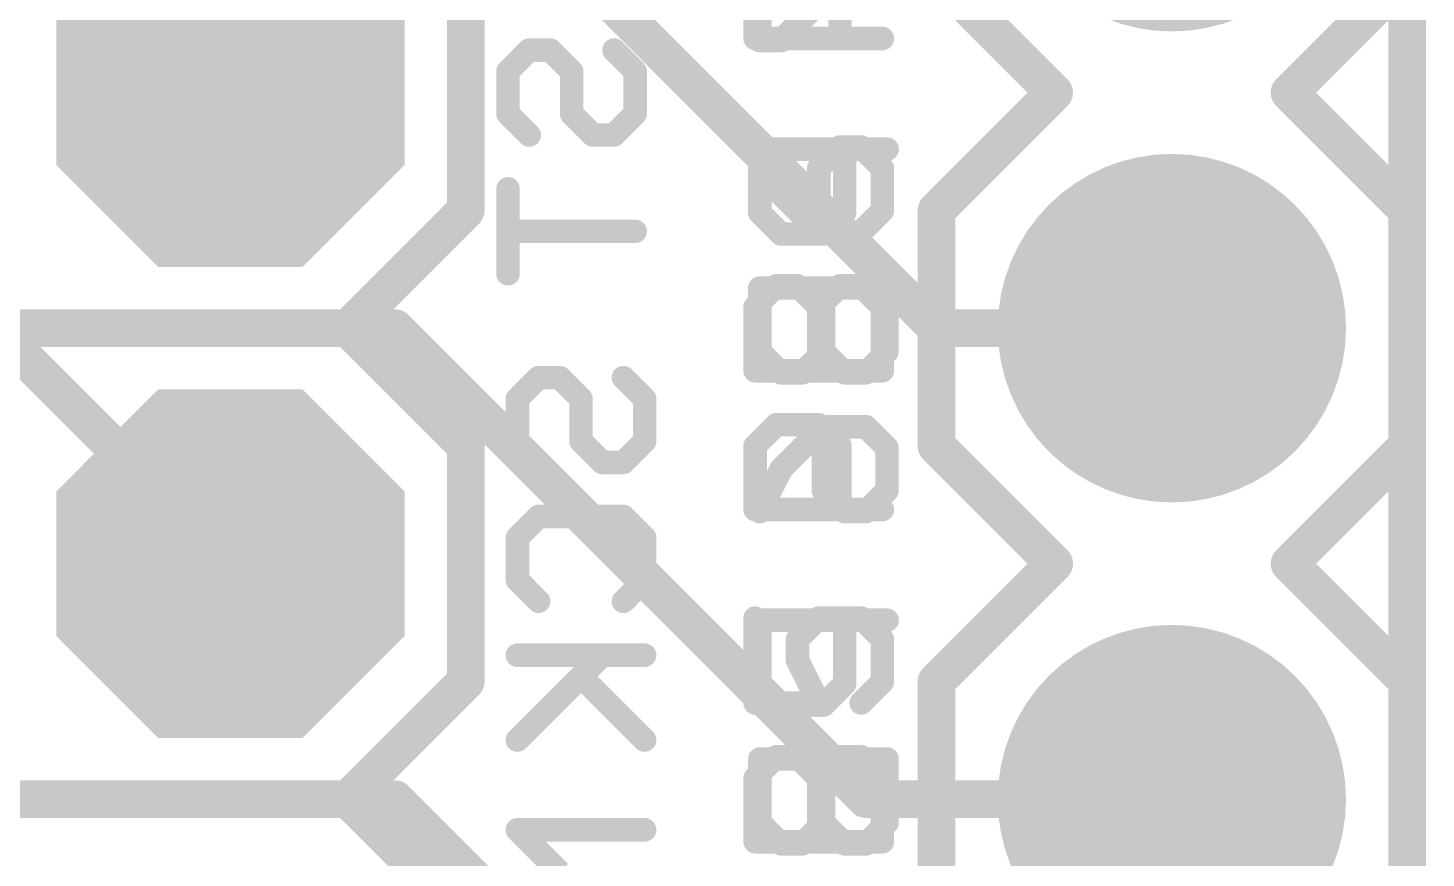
# Model space of a CAD drawing. Extents: x -0.9 to 39.5, y -0.1 to 25.5.
# Drawn here: x 31.93 to 39.47, y 11.11 to 15.59 of the extents above; entities that cross this region are included whole.
import ezdxf

# ---------------------------------------------------------------- set-up
doc = ezdxf.new("R2010")
doc.units = 0
for name, color, linetype in [('1', 12, 'CONTINUOUS'), ('16', 132, 'CONTINUOUS'), ('17', 110, 'CONTINUOUS'), ('20', 53, 'CONTINUOUS'), ('21', 41, 'CONTINUOUS'), ('22', 40, 'CONTINUOUS'), ('51', 53, 'CONTINUOUS')]:
    doc.layers.add(name, color=color, linetype=linetype)

# ---------------------------------------------------------------- blocks, each defined once
blk = doc.blocks.new('RECT')
blk.add_solid([(-0.5, -0.5), (0.5, -0.5), (-0.5, 0.5), (0.5, 0.5)])
blk = doc.blocks.new('OCTAGONP')
at = {"const_width": 0.5}
blk.add_lwpolyline([(-0.25, -0.1036), (-0.25, 0.1036), (-0.1036, 0.25), (0.1036, 0.25), (0.25, 0.1036), (0.25, -0.1036), (0.1036, -0.25), (-0.1036, -0.25), (-0.25, -0.1036), (-0.25, 0.1036)], dxfattribs=at)
blk = doc.blocks.new('ROUNDP')
at = {"const_width": 0.5}
blk.add_lwpolyline([(0, -0.25, 1), (0, 0.25, 1), (0, -0.25)], format="xyb", dxfattribs=at)

msp = doc.modelspace()

# ---------------------------------------------------------------- linework, layer by layer
at = {"layer": '1', "const_width": 0.2032}
for points in [[(39.37, 0), (39.37, 25.4)], [(27.94, 13.97), (33.909, 13.97)], [(33.909, 13.97), (34.0995, 13.7795)], [(34.0995, 13.7795), (36.449, 11.43)], [(33.909, 11.43), (29.972, 11.43)], [(33.909, 11.43), (36.449, 8.89)], [(36.449, 11.43), (38.1, 11.43)]]:
    msp.add_lwpolyline(points, dxfattribs=at)
at = {"layer": '1', "const_width": 0.1016}
for points in [[(33.9449, 14.0059, 1), (33.8731, 13.9341)], [(33.909, 13.9192, 1), (33.909, 14.0208)], [(34.1354, 13.8154, 1), (34.0636, 13.7436)], [(34.0636, 13.7436, 1), (34.1354, 13.8154)], [(33.9449, 11.4659, 1), (33.8731, 11.3941)], [(33.909, 11.3792, 1), (33.909, 11.4808)], [(36.449, 11.4808, 1), (36.449, 11.3792)], [(36.4131, 11.3941, 1), (36.4849, 11.4659)], [(38.1, 11.3792, 1), (38.1, 11.4808)]]:
    msp.add_lwpolyline(points, format="xyb", dxfattribs=at)
at = {"layer": '16', "const_width": 0.2032}
for points in [[(39.37, 25.4), (39.37, 0)], [(36.83, 13.97), (33.401, 17.399)], [(31.75, 16.51), (33.02, 15.24)], [(33.02, 12.7), (31.75, 13.97)], [(38.1, 13.97), (36.83, 13.97)], [(33.782, 11.43), (29.591, 11.43)], [(34.29, 10.922), (33.782, 11.43)]]:
    msp.add_lwpolyline(points, dxfattribs=at)
at = {"layer": '16', "const_width": 0.1016}
for points in [[(32.9841, 15.2041, 1), (33.0559, 15.2759)], [(36.83, 14.0208, 1), (36.83, 13.9192)], [(36.7941, 13.9341, 1), (36.8659, 14.0059)], [(38.1, 13.9192, 1), (38.1, 14.0208)], [(32.9841, 12.6641, 1), (33.0559, 12.7359)], [(33.8179, 11.4659, 1), (33.7461, 11.3941)], [(33.782, 11.3792, 1), (33.782, 11.4808)]]:
    msp.add_lwpolyline(points, format="xyb", dxfattribs=at)
at = {"layer": '20', "const_width": 0.2032}
msp.add_lwpolyline([(39.37, 0), (39.37, 25.4)], dxfattribs=at)
at = {"layer": '21'}
for points, const_width in [([(34.29, 14.605), (34.29, 15.875)], 0.2032), ([(35.8515, 15.5321), (35.8515, 15.8753)], 0.127), ([(36.3091, 15.8753), (36.3091, 15.5321)], 0.127), ([(36.5379, 15.5321), (35.8515, 15.5321)], 0.127), ([(35.8515, 14.9465), (35.9659, 14.7177)], 0.127), ([(36.3091, 14.9465), (36.1947, 14.8321)], 0.127), ([(36.4235, 14.9465), (36.3091, 14.9465)], 0.127), ([(36.5379, 14.8321), (36.4235, 14.9465)], 0.127), ([(36.1947, 14.8321), (36.1947, 14.4889)], 0.127), ([(36.5379, 14.6033), (36.5379, 14.8321)], 0.127), ([(35.9659, 14.7177), (36.1947, 14.4889)], 0.127), ([(33.655, 13.97), (34.29, 14.605)], 0.2032), ([(36.4235, 14.4889), (36.5379, 14.6033)], 0.127), ([(36.1947, 14.4889), (36.4235, 14.4889)], 0.127), ([(35.8515, 14.0837), (35.9659, 14.1981)], 0.127), ([(35.9659, 14.1981), (36.0803, 14.1981)], 0.127), ([(36.0803, 14.1981), (36.1947, 14.0837)], 0.127), ([(36.1947, 14.0837), (36.3091, 14.1981)], 0.127), ([(36.3091, 14.1981), (36.4235, 14.1981)], 0.127), ([(36.4235, 14.1981), (36.5379, 14.0837)], 0.127), ([(35.8515, 13.7405), (35.8515, 14.0837)], 0.127), ([(36.1947, 13.7405), (36.1947, 14.0837)], 0.127), ([(36.5379, 14.0837), (36.5379, 13.7405)], 0.127), ([(29.845, 13.97), (33.655, 13.97)], 0.2032), ([(34.29, 13.335), (33.655, 13.97)], 0.2032), ([(36.5379, 13.7405), (35.8515, 13.7405)], 0.127), ([(35.8515, 13.3353), (35.9659, 13.4497)], 0.127), ([(35.9659, 13.4497), (36.1947, 13.4497)], 0.127), ([(36.1947, 13.4497), (36.3091, 13.3353)], 0.127), ([(34.29, 12.065), (34.29, 13.335)], 0.2032), ([(35.8515, 12.9921), (35.8515, 13.3353)], 0.127), ([(36.3091, 13.3353), (36.3091, 12.9921)], 0.127), ([(36.5379, 12.9921), (35.8515, 12.9921)], 0.127), ([(35.8515, 12.4065), (35.8515, 11.9489)], 0.127), ([(36.0803, 12.2921), (36.1947, 12.4065)], 0.127), ([(36.1947, 12.4065), (36.4235, 12.4065)], 0.127), ([(36.4235, 12.4065), (36.5379, 12.2921)], 0.127), ([(36.0803, 12.1777), (36.0803, 12.2921)], 0.127), ([(36.5379, 12.2921), (36.5379, 12.0633)], 0.127), ([(36.1947, 11.9489), (36.0803, 12.1777)], 0.127), ([(33.655, 11.43), (34.29, 12.065)], 0.2032), ([(36.5379, 12.0633), (36.4235, 11.9489)], 0.127), ([(35.8515, 11.9489), (36.1947, 11.9489)], 0.127), ([(35.8515, 11.5437), (35.9659, 11.6581)], 0.127), ([(35.9659, 11.6581), (36.0803, 11.6581)], 0.127), ([(36.0803, 11.6581), (36.1947, 11.5437)], 0.127), ([(36.1947, 11.5437), (36.3091, 11.6581)], 0.127), ([(36.3091, 11.6581), (36.4235, 11.6581)], 0.127), ([(36.4235, 11.6581), (36.5379, 11.5437)], 0.127), ([(35.8515, 11.2005), (35.8515, 11.5437)], 0.127), ([(36.1947, 11.2005), (36.1947, 11.5437)], 0.127), ([(36.5379, 11.5437), (36.5379, 11.2005)], 0.127), ([(29.845, 11.43), (33.655, 11.43)], 0.2032), ([(34.29, 10.795), (33.655, 11.43)], 0.2032), ([(36.5379, 11.2005), (35.8515, 11.2005)], 0.127)]:
    msp.add_lwpolyline(points, dxfattribs=dict(at, const_width=const_width))
for points, const_width in [([(35.8515, 15.5639, 1), (35.8515, 15.5004)], 0.0635), ([(35.8198, 15.5321, 1), (35.8833, 15.5321)], 0.0635), ([(36.2774, 15.5321, 1), (36.3409, 15.5321)], 0.0635), ([(36.5379, 15.5004, 1), (36.5379, 15.5639)], 0.0635), ([(35.8799, 14.9607, 1), (35.8231, 14.9323)], 0.0635), ([(36.3091, 14.9783, 1), (36.3091, 14.9148)], 0.0635), ([(36.3316, 14.9241, 1), (36.2867, 14.969)], 0.0635), ([(36.446, 14.969, 1), (36.4011, 14.9241)], 0.0635), ([(36.4235, 14.9148, 1), (36.4235, 14.9783)], 0.0635), ([(36.2265, 14.8321, 1), (36.163, 14.8321)], 0.0635), ([(36.1723, 14.8546, 1), (36.2172, 14.8097)], 0.0635), ([(36.5697, 14.8321, 1), (36.5061, 14.8321)], 0.0635), ([(36.5154, 14.8097, 1), (36.5604, 14.8546)], 0.0635), ([(35.9884, 14.7402, 1), (35.9435, 14.6953)], 0.0635), ([(35.9375, 14.7035, 1), (35.9943, 14.7319)], 0.0635), ([(34.2392, 14.605, 1), (34.3408, 14.605)], 0.1016), ([(34.3259, 14.5691, 1), (34.2541, 14.6409)], 0.1016), ([(36.5061, 14.6033, 1), (36.5697, 14.6033)], 0.0635), ([(36.5604, 14.5809, 1), (36.5154, 14.6258)], 0.0635), ([(36.1947, 14.5207, 1), (36.1947, 14.4572)], 0.0635), ([(36.163, 14.4889, 1), (36.2265, 14.4889)], 0.0635), ([(36.1723, 14.4665, 1), (36.2172, 14.5114)], 0.0635), ([(36.4011, 14.5114, 1), (36.446, 14.4665)], 0.0635), ([(36.4235, 14.4572, 1), (36.4235, 14.5207)], 0.0635), ([(35.9659, 14.2299, 1), (35.9659, 14.1664)], 0.0635), ([(35.9884, 14.1757, 1), (35.9435, 14.2206)], 0.0635), ([(36.1028, 14.2206, 1), (36.0579, 14.1757)], 0.0635), ([(36.0803, 14.1664, 1), (36.0803, 14.2299)], 0.0635), ([(36.3091, 14.2299, 1), (36.3091, 14.1664)], 0.0635), ([(36.3316, 14.1757, 1), (36.2867, 14.2206)], 0.0635), ([(36.446, 14.2206, 1), (36.4011, 14.1757)], 0.0635), ([(36.4235, 14.1664, 1), (36.4235, 14.2299)], 0.0635), ([(35.8833, 14.0837, 1), (35.8198, 14.0837)], 0.0635), ([(35.8291, 14.1062, 1), (35.874, 14.0613)], 0.0635), ([(36.2265, 14.0837, 1), (36.163, 14.0837)], 0.0635), ([(36.1723, 14.1062, 1), (36.2172, 14.0613)], 0.0635), ([(36.1723, 14.0613, 1), (36.2172, 14.1062)], 0.0635), ([(36.5697, 14.0837, 1), (36.5061, 14.0837)], 0.0635), ([(36.5154, 14.0613, 1), (36.5604, 14.1062)], 0.0635), ([(33.6909, 14.0059, 1), (33.6191, 13.9341)], 0.1016), ([(33.6191, 14.0059, 1), (33.6909, 13.9341)], 0.1016), ([(33.655, 13.9192, 1), (33.655, 14.0208)], 0.1016), ([(35.8515, 13.7723, 1), (35.8515, 13.7088)], 0.0635), ([(35.8198, 13.7405, 1), (35.8833, 13.7405)], 0.0635), ([(36.163, 13.7405, 1), (36.2265, 13.7405)], 0.0635), ([(36.5061, 13.7405, 1), (36.5697, 13.7405)], 0.0635), ([(36.5379, 13.7088, 1), (36.5379, 13.7723)], 0.0635), ([(35.9659, 13.4814, 1), (35.9659, 13.4179)], 0.0635), ([(35.9884, 13.4272, 1), (35.9435, 13.4721)], 0.0635), ([(36.2172, 13.4721, 1), (36.1723, 13.4272)], 0.0635), ([(36.1947, 13.4179, 1), (36.1947, 13.4814)], 0.0635), ([(34.3408, 13.335, 1), (34.2392, 13.335)], 0.1016), ([(34.2541, 13.2991, 1), (34.3259, 13.3709)], 0.1016), ([(35.8833, 13.3353, 1), (35.8198, 13.3353)], 0.0635), ([(35.8291, 13.3577, 1), (35.874, 13.3128)], 0.0635), ([(36.3409, 13.3353, 1), (36.2774, 13.3353)], 0.0635), ([(36.2867, 13.3128, 1), (36.3316, 13.3577)], 0.0635), ([(35.8515, 13.0239, 1), (35.8515, 12.9604)], 0.0635), ([(36.5379, 12.9604, 1), (36.5379, 13.0239)], 0.0635), ([(35.8198, 12.9921, 1), (35.8833, 12.9921)], 0.0635), ([(36.2774, 12.9921, 1), (36.3409, 12.9921)], 0.0635), ([(35.8833, 12.4065, 1), (35.8198, 12.4065)], 0.0635), ([(36.1947, 12.4383, 1), (36.1947, 12.3748)], 0.0635), ([(36.2172, 12.3841, 1), (36.1723, 12.429)], 0.0635), ([(36.446, 12.429, 1), (36.4011, 12.3841)], 0.0635), ([(36.4235, 12.3748, 1), (36.4235, 12.4383)], 0.0635), ([(36.1121, 12.2921, 1), (36.0486, 12.2921)], 0.0635), ([(36.0579, 12.3146, 1), (36.1028, 12.2697)], 0.0635), ([(36.5697, 12.2921, 1), (36.5061, 12.2921)], 0.0635), ([(36.5154, 12.2697, 1), (36.5604, 12.3146)], 0.0635), ([(36.1087, 12.1919, 1), (36.0519, 12.1635)], 0.0635), ([(34.3259, 12.0291, 1), (34.2541, 12.1009)], 0.1016), ([(36.0486, 12.1777, 1), (36.1121, 12.1777)], 0.0635), ([(34.2392, 12.065, 1), (34.3408, 12.065)], 0.1016), ([(36.5061, 12.0633, 1), (36.5697, 12.0633)], 0.0635), ([(36.5604, 12.0409, 1), (36.5154, 12.0858)], 0.0635), ([(35.8515, 11.9807, 1), (35.8515, 11.9172)], 0.0635), ([(36.1663, 11.9347, 1), (36.2231, 11.9631)], 0.0635), ([(36.1947, 11.9172, 1), (36.1947, 11.9807)], 0.0635), ([(36.4011, 11.9714, 1), (36.446, 11.9265)], 0.0635), ([(35.8198, 11.9489, 1), (35.8833, 11.9489)], 0.0635), ([(35.9659, 11.6899, 1), (35.9659, 11.6264)], 0.0635), ([(35.9884, 11.6357, 1), (35.9435, 11.6806)], 0.0635), ([(36.1028, 11.6806, 1), (36.0579, 11.6357)], 0.0635), ([(36.0803, 11.6264, 1), (36.0803, 11.6899)], 0.0635), ([(36.3091, 11.6899, 1), (36.3091, 11.6264)], 0.0635), ([(36.3316, 11.6357, 1), (36.2867, 11.6806)], 0.0635), ([(36.446, 11.6806, 1), (36.4011, 11.6357)], 0.0635), ([(36.4235, 11.6264, 1), (36.4235, 11.6899)], 0.0635), ([(35.8833, 11.5437, 1), (35.8198, 11.5437)], 0.0635), ([(35.8291, 11.5662, 1), (35.874, 11.5213)], 0.0635), ([(36.2265, 11.5437, 1), (36.163, 11.5437)], 0.0635), ([(36.1723, 11.5662, 1), (36.2172, 11.5213)], 0.0635), ([(36.1723, 11.5213, 1), (36.2172, 11.5662)], 0.0635), ([(36.5697, 11.5437, 1), (36.5061, 11.5437)], 0.0635), ([(36.5154, 11.5213, 1), (36.5604, 11.5662)], 0.0635), ([(33.6909, 11.4659, 1), (33.6191, 11.3941)], 0.1016), ([(33.6191, 11.4659, 1), (33.6909, 11.3941)], 0.1016), ([(33.655, 11.3792, 1), (33.655, 11.4808)], 0.1016), ([(35.8515, 11.2323, 1), (35.8515, 11.1688)], 0.0635), ([(36.5379, 11.1688, 1), (36.5379, 11.2323)], 0.0635), ([(35.8198, 11.2005, 1), (35.8833, 11.2005)], 0.0635), ([(36.163, 11.2005, 1), (36.2265, 11.2005)], 0.0635), ([(36.5061, 11.2005, 1), (36.5697, 11.2005)], 0.0635)]:
    msp.add_lwpolyline(points, format="xyb", dxfattribs=dict(at, const_width=const_width))
at = {"layer": '22'}
for points, const_width in [([(35.8769, 15.9784), (35.8769, 15.5208)], 0.127), ([(35.9913, 15.5208), (36.4489, 15.9784)], 0.127), ([(36.83, 15.875), (37.465, 15.24)], 0.2032), ([(38.735, 15.24), (39.37, 15.875)], 0.2032), ([(35.8769, 15.5208), (35.9913, 15.5208)], 0.127), ([(34.518, 15.3551), (34.6324, 15.4695)], 0.127), ([(34.6324, 15.4695), (34.7468, 15.4695)], 0.127), ([(34.7468, 15.4695), (34.8612, 15.3551)], 0.127), ([(35.2044, 15.3551), (35.09, 15.4695)], 0.127), ([(34.518, 15.1263), (34.518, 15.3551)], 0.127), ([(34.8612, 15.3551), (34.8612, 15.1263)], 0.127), ([(35.2044, 15.1263), (35.2044, 15.3551)], 0.127), ([(37.465, 15.24), (36.83, 14.605)], 0.2032), ([(39.37, 14.605), (38.735, 15.24)], 0.2032), ([(34.6324, 15.0119), (34.518, 15.1263)], 0.127), ([(34.8612, 15.1263), (34.9756, 15.0119)], 0.127), ([(35.09, 15.0119), (35.2044, 15.1263)], 0.127), ([(34.9756, 15.0119), (35.09, 15.0119)], 0.127), ([(36.5633, 14.9352), (35.8769, 14.9352)], 0.127), ([(35.8769, 14.9352), (35.8769, 14.592)], 0.127), ([(36.3345, 14.592), (36.3345, 14.9352)], 0.127), ([(34.518, 14.7211), (34.518, 14.2635)], 0.127), ([(35.8769, 14.592), (35.9913, 14.4776)], 0.127), ([(36.2201, 14.4776), (36.3345, 14.592)], 0.127), ([(36.83, 14.605), (36.83, 13.335)], 0.2032), ([(39.37, 13.335), (39.37, 14.605)], 0.2032), ([(35.2044, 14.4923), (34.518, 14.4923)], 0.127), ([(35.9913, 14.4776), (36.2201, 14.4776)], 0.127), ([(36.5633, 14.1868), (35.8769, 14.1868)], 0.127), ([(35.8769, 14.1868), (35.8769, 13.8436)], 0.127), ([(36.2201, 14.1868), (36.2201, 13.8436)], 0.127), ([(36.5633, 13.8436), (36.5633, 14.1868)], 0.127), ([(35.8769, 13.8436), (35.9913, 13.7292)], 0.127), ([(36.1057, 13.7292), (36.2201, 13.8436)], 0.127), ([(36.2201, 13.8436), (36.3345, 13.7292)], 0.127), ([(36.4489, 13.7292), (36.5633, 13.8436)], 0.127), ([(34.5688, 13.5889), (34.6832, 13.7033)], 0.127), ([(34.6832, 13.7033), (34.7976, 13.7033)], 0.127), ([(34.7976, 13.7033), (34.912, 13.5889)], 0.127), ([(35.2552, 13.5889), (35.1408, 13.7033)], 0.127), ([(35.9913, 13.7292), (36.1057, 13.7292)], 0.127), ([(36.3345, 13.7292), (36.4489, 13.7292)], 0.127), ([(34.5688, 13.3601), (34.5688, 13.5889)], 0.127), ([(34.912, 13.5889), (34.912, 13.3601)], 0.127), ([(35.2552, 13.3601), (35.2552, 13.5889)], 0.127), ([(35.9913, 13.2096), (36.2201, 13.4384)], 0.127), ([(36.2201, 13.4384), (36.4489, 13.4384)], 0.127), ([(36.2201, 13.0952), (36.2201, 13.4384)], 0.127), ([(36.4489, 13.4384), (36.5633, 13.324)], 0.127), ([(37.465, 12.7), (36.83, 13.335)], 0.2032), ([(39.37, 13.335), (38.735, 12.7)], 0.2032), ([(34.6832, 13.2457), (34.5688, 13.3601)], 0.127), ([(34.912, 13.3601), (35.0264, 13.2457)], 0.127), ([(35.1408, 13.2457), (35.2552, 13.3601)], 0.127), ([(36.5633, 13.324), (36.5633, 13.0952)], 0.127), ([(35.0264, 13.2457), (35.1408, 13.2457)], 0.127), ([(35.8769, 12.9808), (35.9913, 13.2096)], 0.127), ([(36.3345, 12.9808), (36.2201, 13.0952)], 0.127), ([(36.5633, 13.0952), (36.4489, 12.9808)], 0.127), ([(34.5688, 12.8405), (34.6832, 12.9549)], 0.127), ([(34.6832, 12.9549), (35.1408, 12.9549)], 0.127), ([(35.1408, 12.9549), (35.2552, 12.8405)], 0.127), ([(36.4489, 12.9808), (36.3345, 12.9808)], 0.127), ([(34.5688, 12.6117), (34.5688, 12.8405)], 0.127), ([(35.2552, 12.8405), (35.2552, 12.6117)], 0.127), ([(37.465, 12.7), (36.83, 12.065)], 0.2032), ([(39.37, 12.065), (38.735, 12.7)], 0.2032), ([(34.6832, 12.4973), (34.5688, 12.6117)], 0.127), ([(35.2552, 12.6117), (35.1408, 12.4973)], 0.127), ([(36.5633, 12.3952), (35.8769, 12.3952)], 0.127), ([(35.8769, 12.3952), (35.8769, 12.052)], 0.127), ([(36.3345, 12.052), (36.3345, 12.3952)], 0.127), ([(34.5688, 12.2065), (35.2552, 12.2065)], 0.127), ([(35.0264, 12.2065), (34.5688, 11.7489)], 0.127), ([(34.912, 12.0921), (35.2552, 11.7489)], 0.127), ([(36.83, 12.065), (36.83, 10.795)], 0.2032), ([(39.37, 10.795), (39.37, 12.065)], 0.2032), ([(35.8769, 12.052), (35.9913, 11.9376)], 0.127), ([(36.2201, 11.9376), (36.3345, 12.052)], 0.127), ([(35.9913, 11.9376), (36.2201, 11.9376)], 0.127), ([(36.5633, 11.6468), (35.8769, 11.6468)], 0.127), ([(35.8769, 11.6468), (35.8769, 11.3036)], 0.127), ([(36.2201, 11.6468), (36.2201, 11.3036)], 0.127), ([(36.5633, 11.3036), (36.5633, 11.6468)], 0.127), ([(35.2552, 11.2649), (34.5688, 11.2649)], 0.127), ([(34.5688, 11.2649), (34.7976, 11.0361)], 0.127), ([(35.8769, 11.3036), (35.9913, 11.1892)], 0.127), ([(36.1057, 11.1892), (36.2201, 11.3036)], 0.127), ([(36.2201, 11.3036), (36.3345, 11.1892)], 0.127), ([(36.4489, 11.1892), (36.5633, 11.3036)], 0.127), ([(35.9913, 11.1892), (36.1057, 11.1892)], 0.127), ([(36.3345, 11.1892), (36.4489, 11.1892)], 0.127)]:
    msp.add_lwpolyline(points, dxfattribs=dict(at, const_width=const_width))
for points, const_width in [([(35.8769, 15.5525, 1), (35.8769, 15.489)], 0.0635), ([(35.8452, 15.5208, 1), (35.9087, 15.5208)], 0.0635), ([(35.9689, 15.5432, 1), (36.0138, 15.4983)], 0.0635), ([(35.9913, 15.489, 1), (35.9913, 15.5525)], 0.0635), ([(34.6324, 15.5012, 1), (34.6324, 15.4377)], 0.0635), ([(34.6549, 15.447, 1), (34.61, 15.4919)], 0.0635), ([(34.7693, 15.4919, 1), (34.7244, 15.447)], 0.0635), ([(34.7468, 15.4377, 1), (34.7468, 15.5012)], 0.0635), ([(35.1125, 15.4919, 1), (35.0676, 15.447)], 0.0635), ([(34.5498, 15.3551, 1), (34.4863, 15.3551)], 0.0635), ([(34.4956, 15.3775, 1), (34.5405, 15.3326)], 0.0635), ([(34.893, 15.3551, 1), (34.8295, 15.3551)], 0.0635), ([(34.8388, 15.3326, 1), (34.8837, 15.3775)], 0.0635), ([(35.2362, 15.3551, 1), (35.1726, 15.3551)], 0.0635), ([(35.1819, 15.3326, 1), (35.2269, 15.3775)], 0.0635), ([(37.5009, 15.2041, 1), (37.4291, 15.2759)], 0.1016), ([(37.4291, 15.2041, 1), (37.5009, 15.2759)], 0.1016), ([(38.7709, 15.2759, 1), (38.6991, 15.2041)], 0.1016), ([(38.6991, 15.2759, 1), (38.7709, 15.2041)], 0.1016), ([(34.5405, 15.1487, 1), (34.4956, 15.1038)], 0.0635), ([(34.8837, 15.1487, 1), (34.8388, 15.1038)], 0.0635), ([(35.2269, 15.1038, 1), (35.1819, 15.1487)], 0.0635), ([(34.4863, 15.1263, 1), (34.5498, 15.1263)], 0.0635), ([(34.8295, 15.1263, 1), (34.893, 15.1263)], 0.0635), ([(35.1726, 15.1263, 1), (35.2362, 15.1263)], 0.0635), ([(34.61, 14.9894, 1), (34.6549, 15.0343)], 0.0635), ([(34.9756, 15.0436, 1), (34.9756, 14.9801)], 0.0635), ([(34.9532, 14.9894, 1), (34.9981, 15.0343)], 0.0635), ([(35.0676, 15.0343, 1), (35.1125, 14.9894)], 0.0635), ([(35.09, 14.9801, 1), (35.09, 15.0436)], 0.0635), ([(35.8769, 14.967, 1), (35.8769, 14.9034)], 0.0635), ([(35.9087, 14.9352, 1), (35.8452, 14.9352)], 0.0635), ([(36.3663, 14.9352, 1), (36.3028, 14.9352)], 0.0635), ([(36.5633, 14.9034, 1), (36.5633, 14.967)], 0.0635), ([(34.5498, 14.7211, 1), (34.4863, 14.7211)], 0.0635), ([(35.8994, 14.6145, 1), (35.8545, 14.5696)], 0.0635), ([(36.357, 14.5696, 1), (36.3121, 14.6145)], 0.0635), ([(36.8808, 14.605, 1), (36.7792, 14.605)], 0.1016), ([(36.7941, 14.6409, 1), (36.8659, 14.5691)], 0.1016), ([(39.4208, 14.605, 1), (39.3192, 14.605)], 0.1016), ([(39.3341, 14.5691, 1), (39.4059, 14.6409)], 0.1016), ([(35.8452, 14.592, 1), (35.9087, 14.592)], 0.0635), ([(36.3028, 14.592, 1), (36.3663, 14.592)], 0.0635), ([(34.518, 14.524, 1), (34.518, 14.4605)], 0.0635), ([(35.2044, 14.4605, 1), (35.2044, 14.524)], 0.0635), ([(35.9913, 14.5094, 1), (35.9913, 14.4459)], 0.0635), ([(35.9689, 14.4552, 1), (36.0138, 14.5001)], 0.0635), ([(36.1977, 14.5001, 1), (36.2426, 14.4552)], 0.0635), ([(36.2201, 14.4459, 1), (36.2201, 14.5094)], 0.0635), ([(34.4863, 14.2635, 1), (34.5498, 14.2635)], 0.0635), ([(35.8769, 14.2185, 1), (35.8769, 14.155)], 0.0635), ([(35.9087, 14.1868, 1), (35.8452, 14.1868)], 0.0635), ([(36.2519, 14.1868, 1), (36.1884, 14.1868)], 0.0635), ([(36.5951, 14.1868, 1), (36.5316, 14.1868)], 0.0635), ([(36.5633, 14.155, 1), (36.5633, 14.2185)], 0.0635), ([(35.8994, 13.866, 1), (35.8545, 13.8211)], 0.0635), ([(36.2426, 13.866, 1), (36.1977, 13.8211)], 0.0635), ([(36.2426, 13.8211, 1), (36.1977, 13.866)], 0.0635), ([(36.5858, 13.8211, 1), (36.5408, 13.866)], 0.0635), ([(35.8452, 13.8436, 1), (35.9087, 13.8436)], 0.0635), ([(36.1884, 13.8436, 1), (36.2519, 13.8436)], 0.0635), ([(36.5316, 13.8436, 1), (36.5951, 13.8436)], 0.0635), ([(34.6832, 13.7351, 1), (34.6832, 13.6715)], 0.0635), ([(34.7057, 13.6808, 1), (34.6608, 13.7258)], 0.0635), ([(34.8201, 13.7258, 1), (34.7752, 13.6808)], 0.0635), ([(34.7976, 13.6715, 1), (34.7976, 13.7351)], 0.0635), ([(35.1633, 13.7258, 1), (35.1184, 13.6808)], 0.0635), ([(35.9913, 13.7609, 1), (35.9913, 13.6974)], 0.0635), ([(35.9689, 13.7067, 1), (36.0138, 13.7516)], 0.0635), ([(36.0833, 13.7516, 1), (36.1282, 13.7067)], 0.0635), ([(36.1057, 13.6974, 1), (36.1057, 13.7609)], 0.0635), ([(36.3345, 13.7609, 1), (36.3345, 13.6974)], 0.0635), ([(36.3121, 13.7067, 1), (36.357, 13.7516)], 0.0635), ([(36.4265, 13.7516, 1), (36.4714, 13.7067)], 0.0635), ([(36.4489, 13.6974, 1), (36.4489, 13.7609)], 0.0635), ([(34.6006, 13.5889, 1), (34.5371, 13.5889)], 0.0635), ([(34.5464, 13.6114, 1), (34.5913, 13.5665)], 0.0635), ([(34.9438, 13.5889, 1), (34.8803, 13.5889)], 0.0635), ([(34.8896, 13.5665, 1), (34.9345, 13.6114)], 0.0635), ([(35.287, 13.5889, 1), (35.2234, 13.5889)], 0.0635), ([(35.2327, 13.5665, 1), (35.2777, 13.6114)], 0.0635), ([(36.2201, 13.4701, 1), (36.2201, 13.4066)], 0.0635), ([(36.2519, 13.4384, 1), (36.1884, 13.4384)], 0.0635), ([(36.2426, 13.4159, 1), (36.1977, 13.4608)], 0.0635), ([(36.4714, 13.4608, 1), (36.4265, 13.4159)], 0.0635), ([(36.4489, 13.4066, 1), (36.4489, 13.4701)], 0.0635), ([(36.8659, 13.3709, 1), (36.7941, 13.2991)], 0.1016), ([(39.4059, 13.2991, 1), (39.3341, 13.3709)], 0.1016), ([(34.5371, 13.3601, 1), (34.6006, 13.3601)], 0.0635), ([(34.5913, 13.3826, 1), (34.5464, 13.3377)], 0.0635), ([(34.8803, 13.3601, 1), (34.9438, 13.3601)], 0.0635), ([(34.9345, 13.3826, 1), (34.8896, 13.3377)], 0.0635), ([(35.2234, 13.3601, 1), (35.287, 13.3601)], 0.0635), ([(35.2777, 13.3377, 1), (35.2327, 13.3826)], 0.0635), ([(36.5951, 13.324, 1), (36.5316, 13.324)], 0.0635), ([(36.5408, 13.3015, 1), (36.5858, 13.3464)], 0.0635), ([(36.7792, 13.335, 1), (36.8808, 13.335)], 0.1016), ([(39.3192, 13.335, 1), (39.4208, 13.335)], 0.1016), ([(34.6608, 13.2233, 1), (34.7057, 13.2682)], 0.0635), ([(35.0264, 13.2775, 1), (35.0264, 13.214)], 0.0635), ([(35.004, 13.2233, 1), (35.0489, 13.2682)], 0.0635), ([(35.1184, 13.2682, 1), (35.1633, 13.2233)], 0.0635), ([(35.1408, 13.214, 1), (35.1408, 13.2775)], 0.0635), ([(35.9689, 13.232, 1), (36.0138, 13.1871)], 0.0635), ([(36.0197, 13.1954, 1), (35.9629, 13.2238)], 0.0635), ([(36.1884, 13.0952, 1), (36.2519, 13.0952)], 0.0635), ([(36.2426, 13.1176, 1), (36.1977, 13.0727)], 0.0635), ([(36.5316, 13.0952, 1), (36.5951, 13.0952)], 0.0635), ([(36.5858, 13.0727, 1), (36.5408, 13.1176)], 0.0635), ([(34.6832, 12.9866, 1), (34.6832, 12.9231)], 0.0635), ([(34.7057, 12.9324, 1), (34.6608, 12.9773)], 0.0635), ([(35.1633, 12.9773, 1), (35.1184, 12.9324)], 0.0635), ([(35.1408, 12.9231, 1), (35.1408, 12.9866)], 0.0635), ([(35.8485, 12.995, 1), (35.9053, 12.9666)], 0.0635), ([(36.3345, 13.0125, 1), (36.3345, 12.949)], 0.0635), ([(36.3121, 12.9583, 1), (36.357, 13.0032)], 0.0635), ([(36.4265, 13.0032, 1), (36.4714, 12.9583)], 0.0635), ([(36.4489, 12.949, 1), (36.4489, 13.0125)], 0.0635), ([(34.6006, 12.8405, 1), (34.5371, 12.8405)], 0.0635), ([(35.287, 12.8405, 1), (35.2234, 12.8405)], 0.0635), ([(34.5464, 12.8629, 1), (34.5913, 12.818)], 0.0635), ([(35.2327, 12.818, 1), (35.2777, 12.8629)], 0.0635), ([(37.5009, 12.6641, 1), (37.4291, 12.7359)], 0.1016), ([(37.4291, 12.6641, 1), (37.5009, 12.7359)], 0.1016), ([(38.7709, 12.7359, 1), (38.6991, 12.6641)], 0.1016), ([(38.6991, 12.7359, 1), (38.7709, 12.6641)], 0.1016), ([(34.5913, 12.6341, 1), (34.5464, 12.5892)], 0.0635), ([(35.2777, 12.5892, 1), (35.2327, 12.6341)], 0.0635), ([(34.5371, 12.6117, 1), (34.6006, 12.6117)], 0.0635), ([(35.2234, 12.6117, 1), (35.287, 12.6117)], 0.0635), ([(34.6608, 12.4748, 1), (34.7057, 12.5197)], 0.0635), ([(35.1184, 12.5197, 1), (35.1633, 12.4748)], 0.0635), ([(35.8769, 12.427, 1), (35.8769, 12.3635)], 0.0635), ([(35.9087, 12.3952, 1), (35.8452, 12.3952)], 0.0635), ([(36.3663, 12.3952, 1), (36.3028, 12.3952)], 0.0635), ([(36.5633, 12.3635, 1), (36.5633, 12.427)], 0.0635), ([(34.5688, 12.2382, 1), (34.5688, 12.1747)], 0.0635), ([(35.0489, 12.184, 1), (35.004, 12.2289)], 0.0635), ([(35.2552, 12.1747, 1), (35.2552, 12.2382)], 0.0635), ([(34.9345, 12.1145, 1), (34.8896, 12.0696)], 0.0635), ([(36.8808, 12.065, 1), (36.7792, 12.065)], 0.1016), ([(36.7941, 12.1009, 1), (36.8659, 12.0291)], 0.1016), ([(39.4208, 12.065, 1), (39.3192, 12.065)], 0.1016), ([(39.3341, 12.0291, 1), (39.4059, 12.1009)], 0.1016), ([(35.8452, 12.052, 1), (35.9087, 12.052)], 0.0635), ([(35.8994, 12.0745, 1), (35.8545, 12.0296)], 0.0635), ([(36.3028, 12.052, 1), (36.3663, 12.052)], 0.0635), ([(36.357, 12.0296, 1), (36.3121, 12.0745)], 0.0635), ([(35.9913, 11.9694, 1), (35.9913, 11.9059)], 0.0635), ([(36.2201, 11.9059, 1), (36.2201, 11.9694)], 0.0635), ([(35.9689, 11.9152, 1), (36.0138, 11.9601)], 0.0635), ([(36.1977, 11.9601, 1), (36.2426, 11.9152)], 0.0635), ([(34.5464, 11.7713, 1), (34.5913, 11.7264)], 0.0635), ([(35.2327, 11.7264, 1), (35.2777, 11.7713)], 0.0635), ([(35.8769, 11.6785, 1), (35.8769, 11.615)], 0.0635), ([(35.9087, 11.6468, 1), (35.8452, 11.6468)], 0.0635), ([(36.2519, 11.6468, 1), (36.1884, 11.6468)], 0.0635), ([(36.5951, 11.6468, 1), (36.5316, 11.6468)], 0.0635), ([(36.5633, 11.615, 1), (36.5633, 11.6785)], 0.0635), ([(34.5688, 11.2967, 1), (34.5688, 11.2332)], 0.0635), ([(34.5913, 11.2874, 1), (34.5464, 11.2424)], 0.0635), ([(35.2552, 11.2332, 1), (35.2552, 11.2967)], 0.0635), ([(35.8452, 11.3036, 1), (35.9087, 11.3036)], 0.0635), ([(35.8994, 11.326, 1), (35.8545, 11.2811)], 0.0635), ([(36.1884, 11.3036, 1), (36.2519, 11.3036)], 0.0635), ([(36.2426, 11.326, 1), (36.1977, 11.2811)], 0.0635), ([(36.2426, 11.2811, 1), (36.1977, 11.326)], 0.0635), ([(36.5316, 11.3036, 1), (36.5951, 11.3036)], 0.0635), ([(36.5858, 11.2811, 1), (36.5408, 11.326)], 0.0635), ([(35.9913, 11.2209, 1), (35.9913, 11.1574)], 0.0635), ([(35.9689, 11.1667, 1), (36.0138, 11.2116)], 0.0635), ([(36.0833, 11.2116, 1), (36.1282, 11.1667)], 0.0635), ([(36.1057, 11.1574, 1), (36.1057, 11.2209)], 0.0635), ([(36.3345, 11.2209, 1), (36.3345, 11.1574)], 0.0635), ([(36.3121, 11.1667, 1), (36.357, 11.2116)], 0.0635), ([(36.4265, 11.2116, 1), (36.4714, 11.1667)], 0.0635), ([(36.4489, 11.1574, 1), (36.4489, 11.2209)], 0.0635)]:
    msp.add_lwpolyline(points, format="xyb", dxfattribs=dict(at, const_width=const_width))

# ---------------------------------------------------------------- block references
at = {"layer": '17', "xscale": 1.8796, "yscale": 1.8796}
for p in [(38.1, 16.51), (38.1, 16.51), (38.1, 13.97), (38.1, 13.97), (38.1, 11.43), (38.1, 11.43)]:
    msp.add_blockref('ROUNDP', p, dxfattribs=at)
at = {"layer": '17', "xscale": 1.8796, "yscale": 1.8796, "rotation": 90}
for p in [(33.02, 15.24), (33.02, 15.24), (33.02, 12.7), (33.02, 12.7)]:
    msp.add_blockref('OCTAGONP', p, dxfattribs=at)
at = {"layer": '51', "xscale": 0.508, "yscale": 0.508, "rotation": 90}
for p in [(33.02, 15.24), (33.02, 12.7)]:
    msp.add_blockref('RECT', p, dxfattribs=at)

doc.saveas('drawing.dxf')
